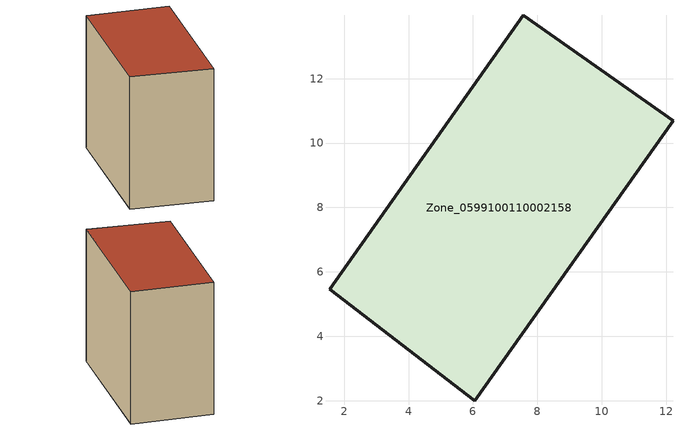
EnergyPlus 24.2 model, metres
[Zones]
Zone_0599100110002158
 floor ground (C_G): 6.05,1.99 1.54,5.46 7.57,13.98 12.21,10.7 z3.9
 wall outside (C_F): 7.57,13.98 1.54,5.46 6.05,1.99 12.21,10.7 7.57,13.98 z3.9:13.44
 roof outside (C_R): 1.54,5.46 6.05,1.99 12.21,10.7 7.57,13.98 z13.44
[BUILDING]
Pand.0599100110002158: North Axis=0; Terrain=City; Loads Convergence Tolerance Value=0.04; Temperature Convergence Tolerance Value=0.4; Solar Distribution=FullExterior; Maximum Number of Warmup Days=25; Minimum Number of Warmup Days=1
[Site:Location]
Rotterdam.The.Hague.AP_ZH_NLD Design_Conditions: Latitude=51.96; Longitude=4.45; Time Zone=1; Elevation=-4.5
[SITE:GROUNDTEMPERATURE:BUILDINGSURFACE]
18, 18, 18, 18, 18, 18, 18, 18, 18, 18, 18, 18
[MATERIAL] Thermal Absorptance=0.9; Solar Absorptance=0.7; Visible Absorptance=0.7
Name | Roughness | Thickness | Conductivity | Density | Specific Heat
G.TI.2015-2018 | MediumSmooth | 0.15 | 0.0428571 | 540 | 1210
F.TI.2015-2018 | Rough | 0.3 | 0.0666667 | 1920 | 840
R.TI.2015-2018 | MediumRough | 0.2 | 0.0333333 | 1500 | 1000
[CONSTRUCTION]
C_G: G.TI.2015-2018
C_F: F.TI.2015-2018
C_R: R.TI.2015-2018
[ZONE]
Zone_0599100110002158: Type=1; Multiplier=1; Ceiling Height=Autocalculate; Volume=Autocalculate; Floor Area=autocalculate; Part of Total Floor Area=Yes
[ZONEINFILTRATION:DESIGNFLOWRATE]
Infil_Zone_0599100110002158: Zone or ZoneList or Space or SpaceList=Zone_0599100110002158; Schedule=AlwaysOn; Design Flow Rate Calculation Method=Flow/Area; Flow Rate per Floor Area=0.0015; Constant Term Coefficient=1; Temperature Term Coefficient=0; Velocity Term Coefficient=0; Velocity Squared Term Coefficient=0
[HVACTEMPLATE:ZONE:IDEALLOADSAIRSYSTEM]
Zone_0599100110002158: Maximum Heating Supply Air Temperature=50; Minimum Cooling Supply Air Temperature=13; Maximum Heating Supply Air Humidity Ratio=0.0156; Minimum Cooling Supply Air Humidity Ratio=0.0077; Heating Limit=NoLimit; Cooling Limit=NoLimit; Dehumidification Control Type=ConstantSensibleHeatRatio; Cooling Sensible Heat Ratio=0.7; Dehumidification Setpoint=60; Humidification Control Type=None; Humidification Setpoint=30; Outdoor Air Method=None; Outdoor Air Flow Rate per Person=0.00944; Outdoor Air Flow Rate per Zone Floor Area=0; Outdoor Air Flow Rate per Zone=0; Demand Controlled Ventilation Type=None; Outdoor Air Economizer Type=NoEconomizer; Heat Recovery Type=None; Sensible Heat Recovery Effectiveness=0.7; Latent Heat Recovery Effectiveness=0.65
[ZONECONTROL:THERMOSTAT]
ThermostatControl_Zone_0599100110002158: Zone or ZoneList=Zone_0599100110002158; Control Type Schedule=DualSetpointControlType; Control 1=Thermostat_Zone_0599100110002158; Temperature Difference Between Cutout And Setpoint=0
[THERMOSTATSETPOINT:DUALSETPOINT]
Thermostat_Zone_0599100110002158: Heating Setpoint Temperature Schedule=HeatingSetpoint_Zone_0599100110002158; Cooling Setpoint Temperature Schedule=CoolingSetpoint_Zone_0599100110002158
[SCHEDULE:COMPACT]
HeatingSetpoint_Zone_0599100110002158: Through: 12/31, For: AllDays, Until: 24:00, 21
CoolingSetpoint_Zone_0599100110002158: Through: 12/31, For: AllDays, Until: 24:00, 24
DualSetpointControlType: Through: 12/31, For: AllDays, Until: 24:00, 4
AlwaysOn: Through: 12/31, For: AllDays, Until: 24:00, 1
